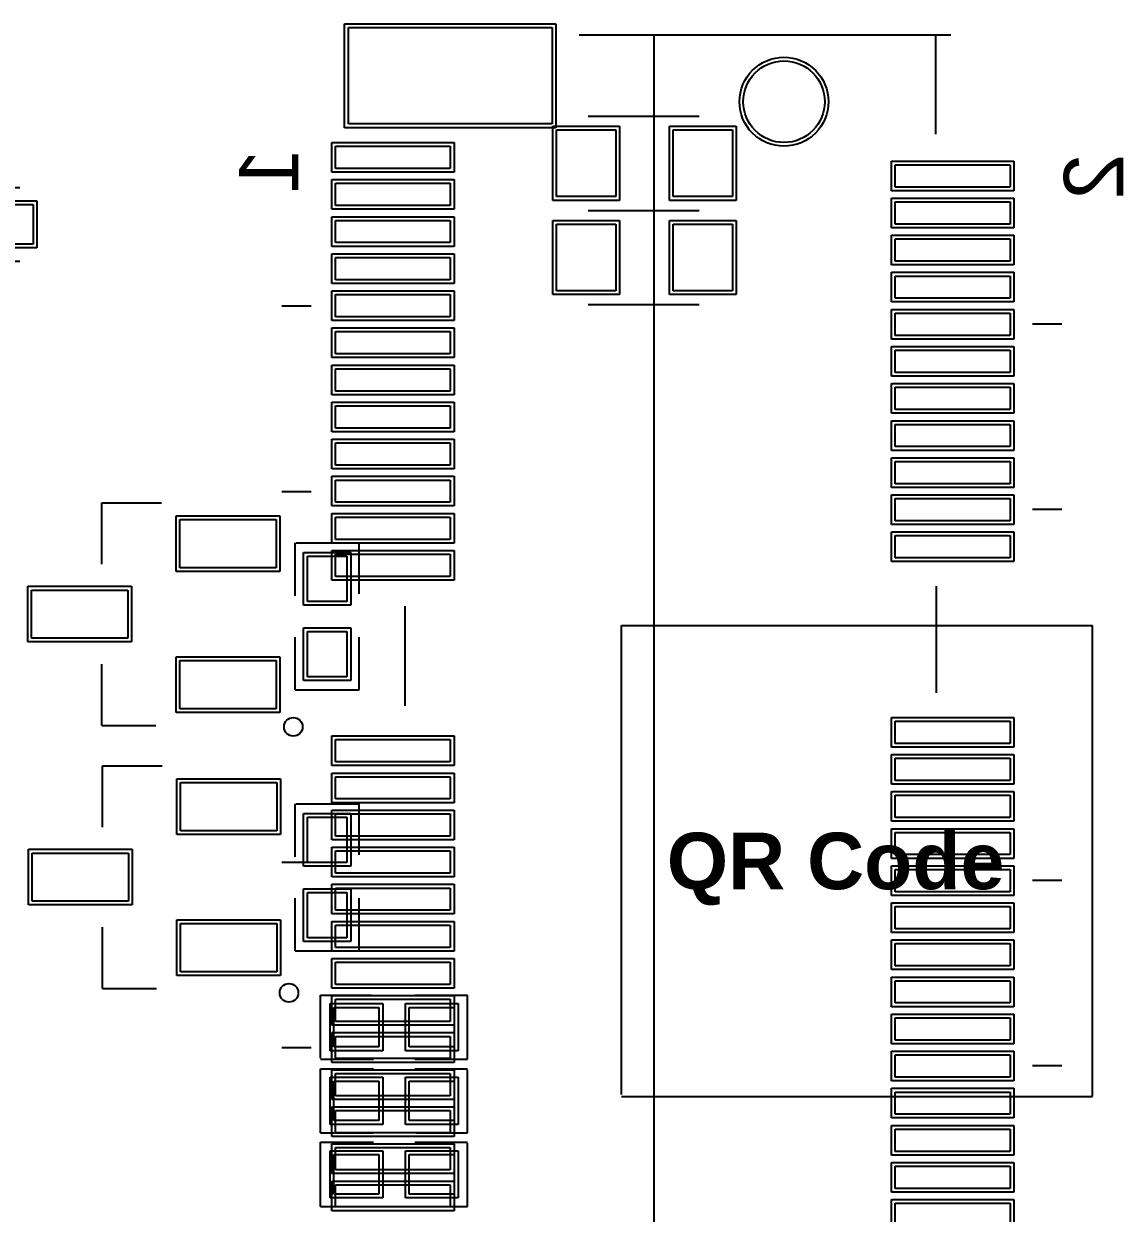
# Model space of a CAD drawing. Header units: inches. Extents: x -5 to 125, y -8 to 83.
# Drawn here: x 15.65 to 30.48, y 22.18 to 38.21 of the extents above; entities that cross this region are included whole.
import ezdxf

# ---------------------------------------------------------------- set-up
doc = ezdxf.new("R2010")
doc.units = ezdxf.units.IN
for name, color, linetype in [('Bottom Overlay', 54, 'Continuous'), ('Bottom Paste', 16, 'Continuous'), ('Bottom Solder', 6, 'Continuous'), ('Top Overlay', 2, 'Continuous'), ('Top Paste', 8, 'Continuous'), ('Top Solder', 216, 'Continuous')]:
    doc.layers.add(name, color=color, linetype=linetype)
doc.styles.add('Arial', font='', dxfattribs={"height": 0.2})
doc.styles.add('Arial_Bold', font='', dxfattribs={"height": 0.2})
doc.styles.get('Arial').set_extended_font_data('Arial')
doc.styles.get('Arial_Bold').set_extended_font_data('Arial', bold=True)

# ---------------------------------------------------------------- blocks, each defined once
blk = doc.blocks.new('QR_C____1')
at = {"layer": 'Top Overlay'}
for p, q in [((-3.175, 3.175), (3.175, 3.175)), ((-3.175, -3.1496), (-3.175, 3.175)), ((3.175, -3.175), (3.175, 3.175)), ((-3.175, -3.175), (3.175, -3.175))]:
    blk.add_line(p, q, dxfattribs=at)
at = {"layer": 'Top Overlay', "style": 'Arial_Bold'}
blk.add_text('QR Code', height=0.762, rotation=360, dxfattribs=at).set_placement((-2.5654, -0.381))
blk = doc.blocks.new('0402R_45')
at = {"layer": 'Top Overlay'}
for p, q in [((-0.991, 0.432), (-0.279, 0.432)), ((-0.991, -0.432), (-0.991, 0.432)), ((0.279, 0.432), (0.991, 0.432)), ((0.991, -0.432), (0.991, 0.419)), ((-0.991, -0.432), (-0.279, -0.432)), ((0.305, -0.432), (0.991, -0.432))]:
    blk.add_line(p, q, dxfattribs=at)
at = {"layer": 'Top Paste'}
for p, q in [((-0.813, -0.267), (-0.813, 0.267)), ((-0.813, 0.267), (-0.203, 0.267)), ((-0.203, 0.267), (-0.203, -0.267)), ((0.203, -0.267), (0.203, 0.267)), ((0.203, 0.267), (0.813, 0.267)), ((0.813, 0.267), (0.813, -0.267)), ((-0.203, -0.267), (-0.813, -0.267)), ((0.813, -0.267), (0.203, -0.267))]:
    blk.add_line(p, q, dxfattribs=at)
at = {"layer": 'Top Solder'}
for p, q in [((-0.863, -0.317), (-0.863, 0.317)), ((-0.863, 0.317), (-0.153, 0.317)), ((-0.153, 0.317), (-0.153, -0.317)), ((0.153, -0.317), (0.153, 0.317)), ((0.153, 0.317), (0.863, 0.317)), ((0.863, 0.317), (0.863, -0.317)), ((-0.153, -0.317), (-0.863, -0.317)), ((0.863, -0.317), (0.153, -0.317))]:
    blk.add_line(p, q, dxfattribs=at)
blk = doc.blocks.new('M_2_E_K___B_50')
at = {"layer": 'Bottom Overlay'}
for p, q in [((-7.005, 4.851), (-7.005, 5.246)), ((-4.506, 4.851), (-4.506, 5.246)), ((0.492, 4.851), (0.492, 5.246)), ((2.991, 4.851), (2.991, 5.246)), ((-10.9, -1.261), (-10.9, 3.75)), ((-9.563, 3.55), (-10.9, 3.55)), ((-2.032, 3.556), (-3.467, 3.556)), ((10.9, -0.25), (-10.9, -0.25)), ((-1.854, -3.607), (-3.2, -3.607)), ((-7.246, -5.272), (-7.246, -4.877)), ((-4.747, -5.272), (-4.747, -4.877)), ((0.251, -5.272), (0.251, -4.877)), ((2.749, -5.272), (2.749, -4.877))]:
    blk.add_line(p, q, dxfattribs=at)
at = {"layer": 'Bottom Paste'}
for p, q in [((-9.15, 3), (-9.15, 4.55)), ((-9.15, 4.55), (-8.85, 4.55)), ((-8.85, 4.55), (-8.85, 3)), ((-8.65, 3), (-8.65, 4.55)), ((-8.65, 4.55), (-8.35, 4.55)), ((-8.35, 4.55), (-8.35, 3)), ((-8.15, 3), (-8.15, 4.55)), ((-8.15, 4.55), (-7.85, 4.55)), ((-7.85, 4.55), (-7.85, 3)), ((-7.65, 3), (-7.65, 4.55)), ((-7.65, 4.55), (-7.35, 4.55)), ((-7.35, 4.55), (-7.35, 3)), ((-7.15, 3), (-7.15, 4.55)), ((-7.15, 4.55), (-6.85, 4.55)), ((-6.85, 4.55), (-6.85, 3)), ((-6.65, 3), (-6.65, 4.55)), ((-6.65, 4.55), (-6.35, 4.55)), ((-6.35, 4.55), (-6.35, 3)), ((-6.15, 3), (-6.15, 4.55)), ((-6.15, 4.55), (-5.85, 4.55)), ((-5.85, 4.55), (-5.85, 3)), ((-5.65, 3), (-5.65, 4.55)), ((-5.65, 4.55), (-5.35, 4.55)), ((-5.35, 4.55), (-5.35, 3)), ((-5.15, 3), (-5.15, 4.55)), ((-5.15, 4.55), (-4.85, 4.55)), ((-4.85, 4.55), (-4.85, 3)), ((-4.65, 3), (-4.65, 4.55)), ((-4.65, 4.55), (-4.35, 4.55)), ((-4.35, 4.55), (-4.35, 3)), ((-4.15, 3), (-4.15, 4.55)), ((-4.15, 4.55), (-3.85, 4.55)), ((-3.85, 4.55), (-3.85, 3)), ((-1.65, 3), (-1.65, 4.55)), ((-1.65, 4.55), (-1.35, 4.55)), ((-1.35, 4.55), (-1.35, 3)), ((-1.15, 3), (-1.15, 4.55)), ((-1.15, 4.55), (-0.85, 4.55)), ((-0.85, 4.55), (-0.85, 3)), ((-0.65, 3), (-0.65, 4.55)), ((-0.65, 4.55), (-0.35, 4.55)), ((-0.35, 4.55), (-0.35, 3)), ((-0.15, 3), (-0.15, 4.55)), ((-0.15, 4.55), (0.15, 4.55)), ((0.15, 4.55), (0.15, 3)), ((0.35, 3), (0.35, 4.55)), ((0.35, 4.55), (0.65, 4.55)), ((0.65, 4.55), (0.65, 3)), ((0.85, 3), (0.85, 4.55)), ((0.85, 4.55), (1.15, 4.55)), ((1.15, 4.55), (1.15, 3)), ((1.35, 3), (1.35, 4.55)), ((1.35, 4.55), (1.65, 4.55)), ((1.65, 4.55), (1.65, 3)), ((1.85, 3), (1.85, 4.55)), ((1.85, 4.55), (2.15, 4.55)), ((2.15, 4.55), (2.15, 3)), ((2.35, 3), (2.35, 4.55)), ((2.35, 4.55), (2.65, 4.55)), ((2.65, 4.55), (2.65, 3)), ((2.85, 3), (2.85, 4.55)), ((2.85, 4.55), (3.15, 4.55)), ((3.15, 4.55), (3.15, 3)), ((3.35, 3), (3.35, 4.55)), ((3.35, 4.55), (3.65, 4.55)), ((3.65, 4.55), (3.65, 3)), ((3.85, 3), (3.85, 4.55)), ((3.85, 4.55), (4.15, 4.55)), ((4.15, 4.55), (4.15, 3)), ((4.35, 3), (4.35, 4.55)), ((4.35, 4.55), (4.65, 4.55)), ((4.65, 4.55), (4.65, 3)), ((4.85, 3), (4.85, 4.55)), ((4.85, 4.55), (5.15, 4.55)), ((-8.85, 3), (-9.15, 3)), ((-8.35, 3), (-8.65, 3)), ((-7.85, 3), (-8.15, 3)), ((-7.35, 3), (-7.65, 3)), ((-6.85, 3), (-7.15, 3)), ((-6.35, 3), (-6.65, 3)), ((-5.85, 3), (-6.15, 3)), ((-5.35, 3), (-5.65, 3)), ((-4.85, 3), (-5.15, 3)), ((-4.35, 3), (-4.65, 3)), ((-3.85, 3), (-4.15, 3)), ((-1.35, 3), (-1.65, 3)), ((-0.85, 3), (-1.15, 3)), ((-0.35, 3), (-0.65, 3)), ((0.15, 3), (-0.15, 3)), ((0.65, 3), (0.35, 3)), ((1.15, 3), (0.85, 3)), ((1.65, 3), (1.35, 3)), ((2.15, 3), (1.85, 3)), ((2.65, 3), (2.35, 3)), ((3.15, 3), (2.85, 3)), ((3.65, 3), (3.35, 3)), ((4.15, 3), (3.85, 3)), ((4.65, 3), (4.35, 3)), ((5.15, 3), (4.85, 3)), ((-11, -4.375), (-11, -1.625)), ((-11, -1.625), (-9.7, -1.625)), ((-9.7, -1.625), (-9.7, -4.375)), ((-9.4, -4.55), (-9.4, -3)), ((-9.4, -3), (-9.1, -3)), ((-9.1, -3), (-9.1, -4.55)), ((-8.9, -4.55), (-8.9, -3)), ((-8.9, -3), (-8.6, -3)), ((-8.6, -3), (-8.6, -4.55)), ((-8.4, -4.55), (-8.4, -3)), ((-8.4, -3), (-8.1, -3)), ((-8.1, -3), (-8.1, -4.55)), ((-7.9, -4.55), (-7.9, -3)), ((-7.9, -3), (-7.6, -3)), ((-7.6, -3), (-7.6, -4.55)), ((-7.4, -4.55), (-7.4, -3)), ((-7.4, -3), (-7.1, -3)), ((-7.1, -3), (-7.1, -4.55)), ((-6.9, -4.55), (-6.9, -3)), ((-6.9, -3), (-6.6, -3)), ((-6.6, -3), (-6.6, -4.55)), ((-6.4, -4.55), (-6.4, -3)), ((-6.4, -3), (-6.1, -3)), ((-6.1, -3), (-6.1, -4.55)), ((-5.9, -4.55), (-5.9, -3)), ((-5.9, -3), (-5.6, -3)), ((-5.6, -3), (-5.6, -4.55)), ((-5.4, -4.55), (-5.4, -3)), ((-5.4, -3), (-5.1, -3)), ((-5.1, -3), (-5.1, -4.55)), ((-4.9, -4.55), (-4.9, -3)), ((-4.9, -3), (-4.6, -3)), ((-4.6, -3), (-4.6, -4.55)), ((-4.4, -4.55), (-4.4, -3)), ((-4.4, -3), (-4.1, -3)), ((-4.1, -3), (-4.1, -4.55)), ((-3.9, -4.55), (-3.9, -3)), ((-3.9, -3), (-3.6, -3)), ((-3.6, -3), (-3.6, -4.55)), ((-1.4, -4.55), (-1.4, -3)), ((-1.4, -3), (-1.1, -3)), ((-1.1, -3), (-1.1, -4.55)), ((-0.9, -4.55), (-0.9, -3)), ((-0.9, -3), (-0.6, -3)), ((-0.6, -3), (-0.6, -4.55)), ((-0.4, -4.55), (-0.4, -3)), ((-0.4, -3), (-0.1, -3)), ((-0.1, -3), (-0.1, -4.55)), ((0.1, -4.55), (0.1, -3)), ((0.1, -3), (0.4, -3)), ((0.4, -3), (0.4, -4.55)), ((0.6, -4.55), (0.6, -3)), ((0.6, -3), (0.9, -3)), ((0.9, -3), (0.9, -4.55)), ((1.1, -4.55), (1.1, -3)), ((1.1, -3), (1.4, -3)), ((1.4, -3), (1.4, -4.55)), ((1.6, -4.55), (1.6, -3)), ((1.6, -3), (1.9, -3)), ((1.9, -3), (1.9, -4.55)), ((2.1, -4.55), (2.1, -3)), ((2.1, -3), (2.4, -3)), ((2.4, -3), (2.4, -4.55)), ((2.6, -4.55), (2.6, -3)), ((2.6, -3), (2.9, -3)), ((2.9, -3), (2.9, -4.55)), ((3.1, -4.55), (3.1, -3)), ((3.1, -3), (3.4, -3)), ((3.4, -3), (3.4, -4.55)), ((3.6, -4.55), (3.6, -3)), ((3.6, -3), (3.9, -3)), ((3.9, -3), (3.9, -4.55)), ((4.1, -4.55), (4.1, -3)), ((4.1, -3), (4.4, -3)), ((4.4, -3), (4.4, -4.55)), ((4.6, -4.55), (4.6, -3)), ((4.6, -3), (4.9, -3)), ((4.9, -3), (4.9, -4.55)), ((-9.7, -4.375), (-11, -4.375)), ((-9.1, -4.55), (-9.4, -4.55)), ((-8.6, -4.55), (-8.9, -4.55)), ((-8.1, -4.55), (-8.4, -4.55)), ((-7.6, -4.55), (-7.9, -4.55)), ((-7.1, -4.55), (-7.4, -4.55)), ((-6.6, -4.55), (-6.9, -4.55)), ((-6.1, -4.55), (-6.4, -4.55)), ((-5.6, -4.55), (-5.9, -4.55)), ((-5.1, -4.55), (-5.4, -4.55)), ((-4.6, -4.55), (-4.9, -4.55)), ((-4.1, -4.55), (-4.4, -4.55)), ((-3.6, -4.55), (-3.9, -4.55)), ((-1.1, -4.55), (-1.4, -4.55)), ((-0.6, -4.55), (-0.9, -4.55)), ((-0.1, -4.55), (-0.4, -4.55)), ((0.4, -4.55), (0.1, -4.55)), ((0.9, -4.55), (0.6, -4.55)), ((1.4, -4.55), (1.1, -4.55)), ((1.9, -4.55), (1.6, -4.55)), ((2.4, -4.55), (2.1, -4.55)), ((2.9, -4.55), (2.6, -4.55)), ((3.4, -4.55), (3.1, -4.55)), ((3.9, -4.55), (3.6, -4.55)), ((4.4, -4.55), (4.1, -4.55)), ((4.9, -4.55), (4.6, -4.55))]:
    blk.add_line(p, q, dxfattribs=at)
at = {"layer": 'Bottom Solder'}
for p, q in [((-9.2, 2.95), (-9.2, 4.6)), ((-9.2, 4.6), (-8.8, 4.6)), ((-8.8, 4.6), (-8.8, 2.95)), ((-8.7, 2.95), (-8.7, 4.6)), ((-8.7, 4.6), (-8.3, 4.6)), ((-8.3, 4.6), (-8.3, 2.95)), ((-8.2, 2.95), (-8.2, 4.6)), ((-8.2, 4.6), (-7.8, 4.6)), ((-7.8, 4.6), (-7.8, 2.95)), ((-7.7, 2.95), (-7.7, 4.6)), ((-7.7, 4.6), (-7.3, 4.6)), ((-7.3, 4.6), (-7.3, 2.95)), ((-7.2, 2.95), (-7.2, 4.6)), ((-7.2, 4.6), (-6.8, 4.6)), ((-6.8, 4.6), (-6.8, 2.95)), ((-6.7, 2.95), (-6.7, 4.6)), ((-6.7, 4.6), (-6.3, 4.6)), ((-6.3, 4.6), (-6.3, 2.95)), ((-6.2, 2.95), (-6.2, 4.6)), ((-6.2, 4.6), (-5.8, 4.6)), ((-5.8, 4.6), (-5.8, 2.95)), ((-5.7, 2.95), (-5.7, 4.6)), ((-5.7, 4.6), (-5.3, 4.6)), ((-5.3, 4.6), (-5.3, 2.95)), ((-5.2, 2.95), (-5.2, 4.6)), ((-5.2, 4.6), (-4.8, 4.6)), ((-4.8, 4.6), (-4.8, 2.95)), ((-4.7, 2.95), (-4.7, 4.6)), ((-4.7, 4.6), (-4.3, 4.6)), ((-4.3, 4.6), (-4.3, 2.95)), ((-4.2, 2.95), (-4.2, 4.6)), ((-4.2, 4.6), (-3.8, 4.6)), ((-3.8, 4.6), (-3.8, 2.95)), ((-1.7, 2.95), (-1.7, 4.6)), ((-1.7, 4.6), (-1.3, 4.6)), ((-1.3, 4.6), (-1.3, 2.95)), ((-1.2, 2.95), (-1.2, 4.6)), ((-1.2, 4.6), (-0.8, 4.6)), ((-0.8, 4.6), (-0.8, 2.95)), ((-0.7, 2.95), (-0.7, 4.6)), ((-0.7, 4.6), (-0.3, 4.6)), ((-0.3, 4.6), (-0.3, 2.95)), ((-0.2, 2.95), (-0.2, 4.6)), ((-0.2, 4.6), (0.2, 4.6)), ((0.2, 4.6), (0.2, 2.95)), ((0.3, 2.95), (0.3, 4.6)), ((0.3, 4.6), (0.7, 4.6)), ((0.7, 4.6), (0.7, 2.95)), ((0.8, 2.95), (0.8, 4.6)), ((0.8, 4.6), (1.2, 4.6)), ((1.2, 4.6), (1.2, 2.95)), ((1.3, 2.95), (1.3, 4.6)), ((1.3, 4.6), (1.7, 4.6)), ((1.7, 4.6), (1.7, 2.95)), ((1.8, 2.95), (1.8, 4.6)), ((1.8, 4.6), (2.2, 4.6)), ((2.2, 4.6), (2.2, 2.95)), ((2.3, 2.95), (2.3, 4.6)), ((2.3, 4.6), (2.7, 4.6)), ((2.7, 4.6), (2.7, 2.95)), ((2.8, 2.95), (2.8, 4.6)), ((2.8, 4.6), (3.2, 4.6)), ((3.2, 4.6), (3.2, 2.95)), ((3.3, 2.95), (3.3, 4.6)), ((3.3, 4.6), (3.7, 4.6)), ((3.7, 4.6), (3.7, 2.95)), ((3.8, 2.95), (3.8, 4.6)), ((3.8, 4.6), (4.2, 4.6)), ((4.2, 4.6), (4.2, 2.95)), ((4.3, 2.95), (4.3, 4.6)), ((4.3, 4.6), (4.7, 4.6)), ((4.7, 4.6), (4.7, 2.95)), ((4.8, 2.95), (4.8, 4.6)), ((4.8, 4.6), (5.2, 4.6)), ((-8.8, 2.95), (-9.2, 2.95)), ((-8.3, 2.95), (-8.7, 2.95)), ((-7.8, 2.95), (-8.2, 2.95)), ((-7.3, 2.95), (-7.7, 2.95)), ((-6.8, 2.95), (-7.2, 2.95)), ((-6.3, 2.95), (-6.7, 2.95)), ((-5.8, 2.95), (-6.2, 2.95)), ((-5.3, 2.95), (-5.7, 2.95)), ((-4.8, 2.95), (-5.2, 2.95)), ((-4.3, 2.95), (-4.7, 2.95)), ((-3.8, 2.95), (-4.2, 2.95)), ((-1.3, 2.95), (-1.7, 2.95)), ((-0.8, 2.95), (-1.2, 2.95)), ((-0.3, 2.95), (-0.7, 2.95)), ((0.2, 2.95), (-0.2, 2.95)), ((0.7, 2.95), (0.3, 2.95)), ((1.2, 2.95), (0.8, 2.95)), ((1.7, 2.95), (1.3, 2.95)), ((2.2, 2.95), (1.8, 2.95)), ((2.7, 2.95), (2.3, 2.95)), ((3.2, 2.95), (2.8, 2.95)), ((3.7, 2.95), (3.3, 2.95)), ((4.2, 2.95), (3.8, 2.95)), ((4.7, 2.95), (4.3, 2.95)), ((5.2, 2.95), (4.8, 2.95)), ((-11.05, -4.425), (-11.05, -1.575)), ((-11.05, -1.575), (-9.65, -1.575)), ((-9.65, -1.575), (-9.65, -4.425)), ((-9.45, -4.6), (-9.45, -2.95)), ((-9.45, -2.95), (-9.05, -2.95)), ((-9.05, -2.95), (-9.05, -4.6)), ((-8.95, -4.6), (-8.95, -2.95)), ((-8.95, -2.95), (-8.55, -2.95)), ((-8.55, -2.95), (-8.55, -4.6)), ((-8.45, -4.6), (-8.45, -2.95)), ((-8.45, -2.95), (-8.05, -2.95)), ((-8.05, -2.95), (-8.05, -4.6)), ((-7.95, -4.6), (-7.95, -2.95)), ((-7.95, -2.95), (-7.55, -2.95)), ((-7.55, -2.95), (-7.55, -4.6)), ((-7.45, -4.6), (-7.45, -2.95)), ((-7.45, -2.95), (-7.05, -2.95)), ((-7.05, -2.95), (-7.05, -4.6)), ((-6.95, -4.6), (-6.95, -2.95)), ((-6.95, -2.95), (-6.55, -2.95)), ((-6.55, -2.95), (-6.55, -4.6)), ((-6.45, -4.6), (-6.45, -2.95)), ((-6.45, -2.95), (-6.05, -2.95)), ((-6.05, -2.95), (-6.05, -4.6)), ((-5.95, -4.6), (-5.95, -2.95)), ((-5.95, -2.95), (-5.55, -2.95)), ((-5.55, -2.95), (-5.55, -4.6)), ((-5.45, -4.6), (-5.45, -2.95)), ((-5.45, -2.95), (-5.05, -2.95)), ((-5.05, -2.95), (-5.05, -4.6)), ((-4.95, -4.6), (-4.95, -2.95)), ((-4.95, -2.95), (-4.55, -2.95)), ((-4.55, -2.95), (-4.55, -4.6)), ((-4.45, -4.6), (-4.45, -2.95)), ((-4.45, -2.95), (-4.05, -2.95)), ((-4.05, -2.95), (-4.05, -4.6)), ((-3.95, -4.6), (-3.95, -2.95)), ((-3.95, -2.95), (-3.55, -2.95)), ((-3.55, -2.95), (-3.55, -4.6)), ((-1.45, -4.6), (-1.45, -2.95)), ((-1.45, -2.95), (-1.05, -2.95)), ((-1.05, -2.95), (-1.05, -4.6)), ((-0.95, -4.6), (-0.95, -2.95)), ((-0.95, -2.95), (-0.55, -2.95)), ((-0.55, -2.95), (-0.55, -4.6)), ((-0.45, -4.6), (-0.45, -2.95)), ((-0.45, -2.95), (-0.05, -2.95)), ((-0.05, -2.95), (-0.05, -4.6)), ((0.05, -4.6), (0.05, -2.95)), ((0.05, -2.95), (0.45, -2.95)), ((0.45, -2.95), (0.45, -4.6)), ((0.55, -4.6), (0.55, -2.95)), ((0.55, -2.95), (0.95, -2.95)), ((0.95, -2.95), (0.95, -4.6)), ((1.05, -4.6), (1.05, -2.95)), ((1.05, -2.95), (1.45, -2.95)), ((1.45, -2.95), (1.45, -4.6)), ((1.55, -4.6), (1.55, -2.95)), ((1.55, -2.95), (1.95, -2.95)), ((1.95, -2.95), (1.95, -4.6)), ((2.05, -4.6), (2.05, -2.95)), ((2.05, -2.95), (2.45, -2.95)), ((2.45, -2.95), (2.45, -4.6)), ((2.55, -4.6), (2.55, -2.95)), ((2.55, -2.95), (2.95, -2.95)), ((2.95, -2.95), (2.95, -4.6)), ((3.05, -4.6), (3.05, -2.95)), ((3.05, -2.95), (3.45, -2.95)), ((3.45, -2.95), (3.45, -4.6)), ((3.55, -4.6), (3.55, -2.95)), ((3.55, -2.95), (3.95, -2.95)), ((3.95, -2.95), (3.95, -4.6)), ((4.05, -4.6), (4.05, -2.95)), ((4.05, -2.95), (4.45, -2.95)), ((4.45, -2.95), (4.45, -4.6)), ((4.55, -4.6), (4.55, -2.95)), ((4.55, -2.95), (4.95, -2.95)), ((4.95, -2.95), (4.95, -4.6)), ((-9.65, -4.425), (-11.05, -4.425)), ((-9.05, -4.6), (-9.45, -4.6)), ((-8.55, -4.6), (-8.95, -4.6)), ((-8.05, -4.6), (-8.45, -4.6)), ((-7.55, -4.6), (-7.95, -4.6)), ((-7.05, -4.6), (-7.45, -4.6)), ((-6.55, -4.6), (-6.95, -4.6)), ((-6.05, -4.6), (-6.45, -4.6)), ((-5.55, -4.6), (-5.95, -4.6)), ((-5.05, -4.6), (-5.45, -4.6)), ((-4.55, -4.6), (-4.95, -4.6)), ((-4.05, -4.6), (-4.45, -4.6)), ((-3.55, -4.6), (-3.95, -4.6)), ((-1.05, -4.6), (-1.45, -4.6)), ((-0.55, -4.6), (-0.95, -4.6)), ((-0.05, -4.6), (-0.45, -4.6)), ((0.45, -4.6), (0.05, -4.6)), ((0.95, -4.6), (0.55, -4.6)), ((1.45, -4.6), (1.05, -4.6)), ((1.95, -4.6), (1.55, -4.6)), ((2.45, -4.6), (2.05, -4.6)), ((2.95, -4.6), (2.55, -4.6)), ((3.45, -4.6), (3.05, -4.6)), ((3.95, -4.6), (3.55, -4.6)), ((4.45, -4.6), (4.05, -4.6)), ((4.95, -4.6), (4.55, -4.6))]:
    blk.add_line(p, q, dxfattribs=at)
for radius in [0.6, 0.55]:
    blk.add_circle((-10, 1.5), radius, dxfattribs=at)
at = {"layer": 'Top Solder'}
for radius in [0.6, 0.55]:
    blk.add_circle((-10, 1.5), radius, dxfattribs=at)
at = {"layer": 'Bottom Overlay', "style": 'Arial', "text_generation_flag": 2}
for s, p in [('2', (-9.3, 6.075)), ('1', (-9.375, -5.05))]:
    blk.add_text(s, height=0.8, rotation=-180, dxfattribs=at).set_placement(p)
blk = doc.blocks.new('0603C_53')
at = {"layer": 'Top Overlay'}
for p, q in [((-0.762, 0.635), (0.738, 0.635)), ((-0.762, -0.635), (0.738, -0.635))]:
    blk.add_line(p, q, dxfattribs=at)
at = {"layer": 'Top Paste'}
for p, q in [((-1.187, -0.45), (-1.187, 0.45)), ((-1.187, 0.45), (-0.387, 0.45)), ((-0.387, 0.45), (-0.387, -0.45)), ((0.387, -0.45), (0.387, 0.45)), ((0.387, 0.45), (1.187, 0.45)), ((1.187, 0.45), (1.187, -0.45)), ((-0.387, -0.45), (-1.187, -0.45)), ((1.187, -0.45), (0.387, -0.45))]:
    blk.add_line(p, q, dxfattribs=at)
at = {"layer": 'Top Solder'}
for p, q in [((-1.237, -0.5), (-1.237, 0.5)), ((-1.237, 0.5), (-0.337, 0.5)), ((-0.337, 0.5), (-0.337, -0.5)), ((0.337, -0.5), (0.337, 0.5)), ((0.337, 0.5), (1.237, 0.5)), ((1.237, 0.5), (1.237, -0.5)), ((-0.337, -0.5), (-1.237, -0.5)), ((1.237, -0.5), (0.337, -0.5))]:
    blk.add_line(p, q, dxfattribs=at)
blk = doc.blocks.new('0603C_55')
at = {"layer": 'Top Overlay'}
for p, q in [((-0.762, 0.635), (0.738, 0.635)), ((-0.762, -0.635), (0.738, -0.635))]:
    blk.add_line(p, q, dxfattribs=at)
at = {"layer": 'Top Paste'}
for p, q in [((-1.187, -0.45), (-1.187, 0.45)), ((-1.187, 0.45), (-0.387, 0.45)), ((-0.387, 0.45), (-0.387, -0.45)), ((0.387, -0.45), (0.387, 0.45)), ((0.387, 0.45), (1.187, 0.45)), ((1.187, 0.45), (1.187, -0.45)), ((-0.387, -0.45), (-1.187, -0.45)), ((1.187, -0.45), (0.387, -0.45))]:
    blk.add_line(p, q, dxfattribs=at)
at = {"layer": 'Top Solder'}
for p, q in [((-1.237, -0.5), (-1.237, 0.5)), ((-1.237, 0.5), (-0.337, 0.5)), ((-0.337, 0.5), (-0.337, -0.5)), ((0.337, -0.5), (0.337, 0.5)), ((0.337, 0.5), (1.237, 0.5)), ((1.237, 0.5), (1.237, -0.5)), ((-0.337, -0.5), (-1.237, -0.5)), ((1.237, -0.5), (0.337, -0.5))]:
    blk.add_line(p, q, dxfattribs=at)
blk = doc.blocks.new('SOT_233_W_61')
at = {"layer": 'Top Overlay'}
for p, q in [((0.7, 1.5), (-0.025, 1.5)), ((0.7, 1.5), (0.7, 0.675)), ((0.7, -0.675), (0.7, -1.5)), ((0.7, -1.5), (-0.102, -1.5))]:
    blk.add_line(p, q, dxfattribs=at)
blk.add_circle((-1.813, 1.56), 0.125, dxfattribs=at)
at = {"layer": 'Top Paste'}
for p, q in [((-1.65, 0.625), (-1.65, 1.275)), ((-1.65, 1.275), (-0.35, 1.275)), ((-0.35, 1.275), (-0.35, 0.625)), ((-0.35, 0.625), (-1.65, 0.625)), ((0.35, -0.325), (0.35, 0.325)), ((0.35, 0.325), (1.65, 0.325)), ((1.65, 0.325), (1.65, -0.325)), ((1.65, -0.325), (0.35, -0.325)), ((-1.65, -1.275), (-1.65, -0.625)), ((-1.65, -0.625), (-0.35, -0.625)), ((-0.35, -0.625), (-0.35, -1.275)), ((-0.35, -1.275), (-1.65, -1.275))]:
    blk.add_line(p, q, dxfattribs=at)
at = {"layer": 'Top Solder'}
for p, q in [((-1.7, 0.575), (-1.7, 1.325)), ((-1.7, 1.325), (-0.3, 1.325)), ((-0.3, 1.325), (-0.3, 0.575)), ((-0.3, 0.575), (-1.7, 0.575)), ((0.3, -0.375), (0.3, 0.375)), ((0.3, 0.375), (1.7, 0.375)), ((1.7, 0.375), (1.7, -0.375)), ((1.7, -0.375), (0.3, -0.375)), ((-1.7, -1.325), (-1.7, -0.575)), ((-1.7, -0.575), (-0.3, -0.575)), ((-0.3, -0.575), (-0.3, -1.325)), ((-0.3, -1.325), (-1.7, -1.325))]:
    blk.add_line(p, q, dxfattribs=at)
blk = doc.blocks.new('0402R_105')
at = {"layer": 'Top Overlay'}
for p, q in [((-0.991, 0.432), (-0.279, 0.432)), ((-0.991, -0.432), (-0.991, 0.432)), ((0.279, 0.432), (0.991, 0.432)), ((0.991, -0.432), (0.991, 0.419)), ((-0.991, -0.432), (-0.279, -0.432)), ((0.305, -0.432), (0.991, -0.432))]:
    blk.add_line(p, q, dxfattribs=at)
at = {"layer": 'Top Paste'}
for p, q in [((-0.813, -0.267), (-0.813, 0.267)), ((-0.813, 0.267), (-0.203, 0.267)), ((-0.203, 0.267), (-0.203, -0.267)), ((0.203, -0.267), (0.203, 0.267)), ((0.203, 0.267), (0.813, 0.267)), ((0.813, 0.267), (0.813, -0.267)), ((-0.203, -0.267), (-0.813, -0.267)), ((0.813, -0.267), (0.203, -0.267))]:
    blk.add_line(p, q, dxfattribs=at)
at = {"layer": 'Top Solder'}
for p, q in [((-0.863, -0.317), (-0.863, 0.317)), ((-0.863, 0.317), (-0.153, 0.317)), ((-0.153, 0.317), (-0.153, -0.317)), ((0.153, -0.317), (0.153, 0.317)), ((0.153, 0.317), (0.863, 0.317)), ((0.863, 0.317), (0.863, -0.317)), ((-0.153, -0.317), (-0.863, -0.317)), ((0.863, -0.317), (0.153, -0.317))]:
    blk.add_line(p, q, dxfattribs=at)
blk = doc.blocks.new('0402R_145')
at = {"layer": 'Top Overlay'}
for p, q in [((-0.279, 0.432), (-0.991, 0.432)), ((-0.991, 0.432), (-0.991, -0.432)), ((0.991, 0.432), (0.279, 0.432)), ((0.991, 0.419), (0.991, -0.432)), ((-0.279, -0.432), (-0.991, -0.432)), ((0.991, -0.432), (0.305, -0.432))]:
    blk.add_line(p, q, dxfattribs=at)
at = {"layer": 'Top Paste'}
for p, q in [((-0.813, -0.267), (-0.813, 0.267)), ((-0.813, 0.267), (-0.203, 0.267)), ((-0.203, 0.267), (-0.203, -0.267)), ((0.203, -0.267), (0.203, 0.267)), ((0.203, 0.267), (0.813, 0.267)), ((0.813, 0.267), (0.813, -0.267)), ((-0.203, -0.267), (-0.813, -0.267)), ((0.813, -0.267), (0.203, -0.267))]:
    blk.add_line(p, q, dxfattribs=at)
at = {"layer": 'Top Solder'}
for p, q in [((-0.863, -0.317), (-0.863, 0.317)), ((-0.863, 0.317), (-0.153, 0.317)), ((-0.153, 0.317), (-0.153, -0.317)), ((0.153, -0.317), (0.153, 0.317)), ((0.153, 0.317), (0.863, 0.317)), ((0.863, 0.317), (0.863, -0.317)), ((-0.153, -0.317), (-0.863, -0.317)), ((0.863, -0.317), (0.153, -0.317))]:
    blk.add_line(p, q, dxfattribs=at)
blk = doc.blocks.new('0402R_211')
at = {"layer": 'Top Overlay'}
for p, q in [((-0.991, 0.432), (-0.991, -0.432)), ((-0.991, 0.432), (-0.279, 0.432)), ((0.279, 0.432), (0.991, 0.432)), ((0.991, 0.419), (0.991, -0.432)), ((-0.991, -0.432), (-0.279, -0.432)), ((0.305, -0.432), (0.991, -0.432))]:
    blk.add_line(p, q, dxfattribs=at)
at = {"layer": 'Top Paste'}
for p, q in [((-0.813, -0.267), (-0.813, 0.267)), ((-0.813, 0.267), (-0.203, 0.267)), ((-0.203, 0.267), (-0.203, -0.267)), ((0.203, -0.267), (0.203, 0.267)), ((0.203, 0.267), (0.813, 0.267)), ((0.813, 0.267), (0.813, -0.267)), ((-0.203, -0.267), (-0.813, -0.267)), ((0.813, -0.267), (0.203, -0.267))]:
    blk.add_line(p, q, dxfattribs=at)
at = {"layer": 'Top Solder'}
for p, q in [((-0.863, -0.317), (-0.863, 0.317)), ((-0.863, 0.317), (-0.153, 0.317)), ((-0.153, 0.317), (-0.153, -0.317)), ((0.153, -0.317), (0.153, 0.317)), ((0.153, 0.317), (0.863, 0.317)), ((0.863, 0.317), (0.863, -0.317)), ((-0.153, -0.317), (-0.863, -0.317)), ((0.863, -0.317), (0.153, -0.317))]:
    blk.add_line(p, q, dxfattribs=at)
blk = doc.blocks.new('0402R_212')
at = {"layer": 'Top Overlay'}
for p, q in [((-0.991, 0.432), (-0.991, -0.432)), ((-0.991, 0.432), (-0.279, 0.432)), ((0.279, 0.432), (0.991, 0.432)), ((0.991, 0.419), (0.991, -0.432)), ((-0.991, -0.432), (-0.279, -0.432)), ((0.305, -0.432), (0.991, -0.432))]:
    blk.add_line(p, q, dxfattribs=at)
at = {"layer": 'Top Paste'}
for p, q in [((-0.813, -0.267), (-0.813, 0.267)), ((-0.813, 0.267), (-0.203, 0.267)), ((-0.203, 0.267), (-0.203, -0.267)), ((0.203, -0.267), (0.203, 0.267)), ((0.203, 0.267), (0.813, 0.267)), ((0.813, 0.267), (0.813, -0.267)), ((-0.203, -0.267), (-0.813, -0.267)), ((0.813, -0.267), (0.203, -0.267))]:
    blk.add_line(p, q, dxfattribs=at)
at = {"layer": 'Top Solder'}
for p, q in [((-0.863, -0.317), (-0.863, 0.317)), ((-0.863, 0.317), (-0.153, 0.317)), ((-0.153, 0.317), (-0.153, -0.317)), ((0.153, -0.317), (0.153, 0.317)), ((0.153, 0.317), (0.863, 0.317)), ((0.863, 0.317), (0.863, -0.317)), ((-0.153, -0.317), (-0.863, -0.317)), ((0.863, -0.317), (0.153, -0.317))]:
    blk.add_line(p, q, dxfattribs=at)
blk = doc.blocks.new('SOT_233_W_265')
at = {"layer": 'Top Overlay'}
for p, q in [((0.7, 1.5), (-0.025, 1.5)), ((0.7, 1.5), (0.7, 0.675)), ((0.7, -0.675), (0.7, -1.5)), ((0.7, -1.5), (-0.102, -1.5))]:
    blk.add_line(p, q, dxfattribs=at)
blk.add_circle((-1.88, 1.519), 0.125, dxfattribs=at)
at = {"layer": 'Top Paste'}
for p, q in [((-1.65, 0.625), (-1.65, 1.275)), ((-1.65, 1.275), (-0.35, 1.275)), ((-0.35, 1.275), (-0.35, 0.625)), ((-0.35, 0.625), (-1.65, 0.625)), ((0.35, -0.325), (0.35, 0.325)), ((0.35, 0.325), (1.65, 0.325)), ((1.65, 0.325), (1.65, -0.325)), ((1.65, -0.325), (0.35, -0.325)), ((-1.65, -1.275), (-1.65, -0.625)), ((-1.65, -0.625), (-0.35, -0.625)), ((-0.35, -0.625), (-0.35, -1.275)), ((-0.35, -1.275), (-1.65, -1.275))]:
    blk.add_line(p, q, dxfattribs=at)
at = {"layer": 'Top Solder'}
for p, q in [((-1.7, 0.575), (-1.7, 1.325)), ((-1.7, 1.325), (-0.3, 1.325)), ((-0.3, 1.325), (-0.3, 0.575)), ((-0.3, 0.575), (-1.7, 0.575)), ((0.3, -0.375), (0.3, 0.375)), ((0.3, 0.375), (1.7, 0.375)), ((1.7, 0.375), (1.7, -0.375)), ((1.7, -0.375), (0.3, -0.375)), ((-1.7, -1.325), (-1.7, -0.575)), ((-1.7, -0.575), (-0.3, -0.575)), ((-0.3, -0.575), (-0.3, -1.325)), ((-0.3, -1.325), (-1.7, -1.325))]:
    blk.add_line(p, q, dxfattribs=at)
blk = doc.blocks.new('0402C_B_399')
at = {"layer": 'Bottom Overlay'}
for p, q in [((-0.635, 0.495), (0.635, 0.495)), ((-0.635, -0.495), (0.635, -0.495))]:
    blk.add_line(p, q, dxfattribs=at)
at = {"layer": 'Bottom Paste'}
for p, q in [((-0.813, -0.267), (-0.813, 0.267)), ((-0.813, 0.267), (-0.203, 0.267)), ((-0.203, 0.267), (-0.203, -0.267)), ((0.203, -0.267), (0.203, 0.267)), ((0.203, 0.267), (0.813, 0.267)), ((0.813, 0.267), (0.813, -0.267)), ((-0.203, -0.267), (-0.813, -0.267)), ((0.813, -0.267), (0.203, -0.267))]:
    blk.add_line(p, q, dxfattribs=at)
at = {"layer": 'Bottom Solder'}
for p, q in [((-0.863, -0.317), (-0.863, 0.317)), ((-0.863, 0.317), (-0.153, 0.317)), ((-0.153, 0.317), (-0.153, -0.317)), ((0.153, -0.317), (0.153, 0.317)), ((0.153, 0.317), (0.863, 0.317)), ((0.863, 0.317), (0.863, -0.317)), ((-0.153, -0.317), (-0.863, -0.317)), ((0.863, -0.317), (0.153, -0.317))]:
    blk.add_line(p, q, dxfattribs=at)

msp = doc.modelspace()

# ---------------------------------------------------------------- block references
for name, p, rotation in [('M_2_E_K___B_50', (24.404, 27.161), 270), ('SOT_233_W_265', (17.406, 30.253), 180), ('0402R_212', (19.743, 30.222), 90), ('SOT_233_W_61', (17.415, 26.708), 180), ('0402R_211', (19.743, 26.704), 90), ('0402R_145', (20.645, 24.685), 180)]:
    msp.add_blockref(name, p, dxfattribs=dict(rotation=rotation))
for name, p in [('0603C_53', (24.023, 36.331)), ('0402C_B_399', (14.965, 35.508)), ('0603C_55', (24.023, 35.061)), ('QR_C____1', (26.889, 26.926)), ('0402R_105', (20.645, 23.692)), ('0402R_45', (20.645, 22.701))]:
    msp.add_blockref(name, p)

doc.saveas('drawing.dxf')
